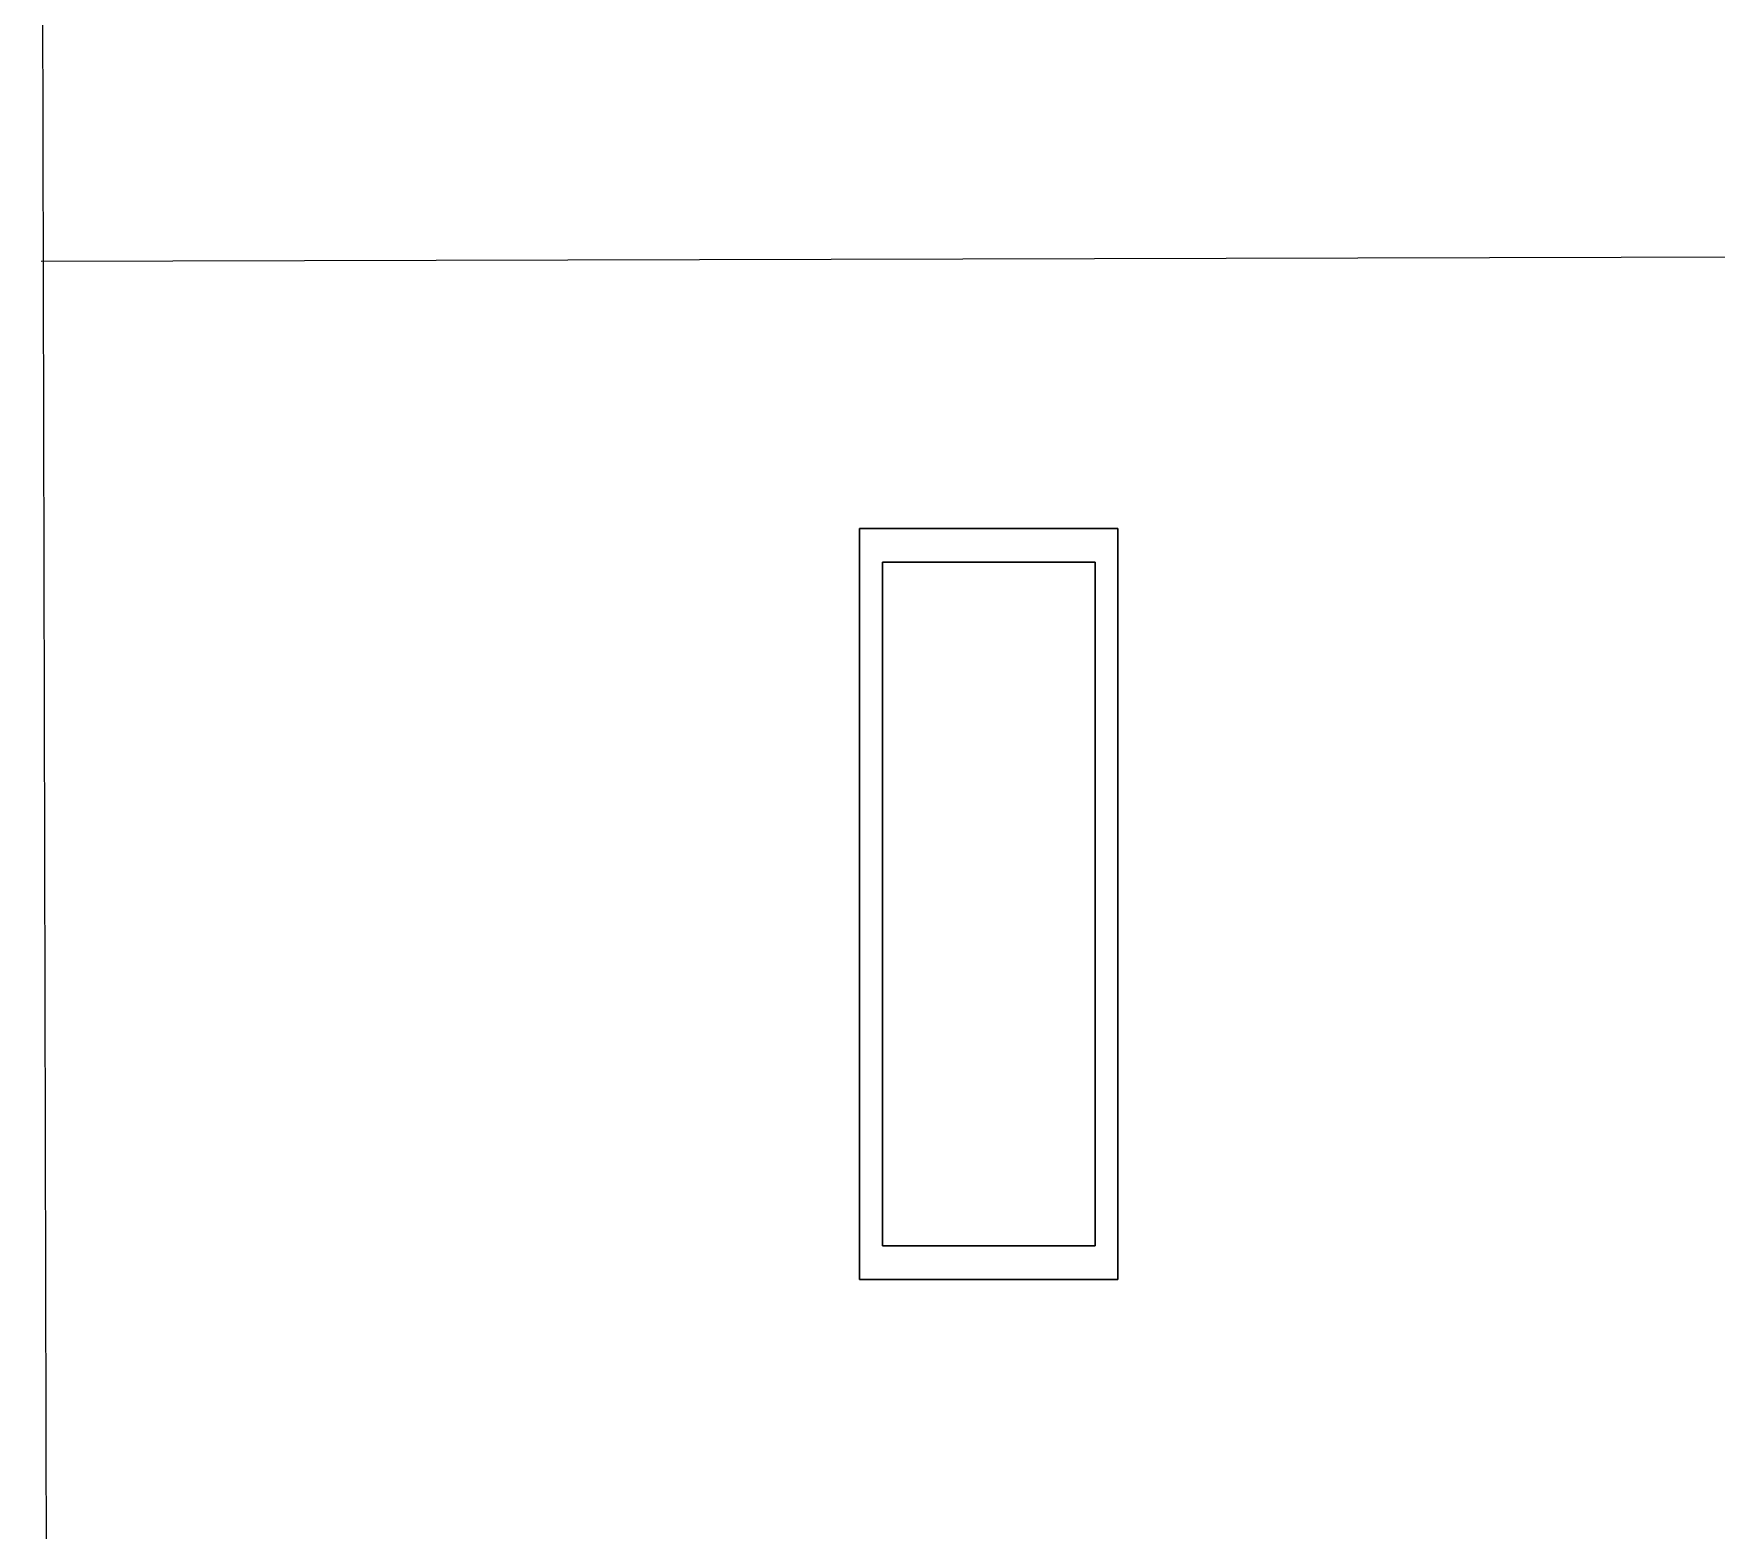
# Model space of a CAD drawing. Header units: inches. Extents: x -2 to 2474, y 1 to 287.
# Drawn here: x 162.43 to 169.48, y 166.85 to 173.12 of the extents above; entities that cross this region are included whole.
import ezdxf

# ---------------------------------------------------------------- set-up
doc = ezdxf.new("R2010")
doc.units = ezdxf.units.IN
doc.header["$MEASUREMENT"] = 0
doc.layers.add('DLX_LUM', color=7, linetype='Continuous', true_color=0xffd400)

msp = doc.modelspace()

# ---------------------------------------------------------------- linework, layer by layer
for p, q in [((162.42922, 189.84015), (162.49539, 160.38843)), ((162.46095, 172.169), (204.61099, 172.27724))]:
    msp.add_line(p, q)
at = {"layer": 'DLX_LUM'}
for points in [[(166.96988, 171.05042, 0), (165.88728, 171.05042, 0)], [(165.88728, 171.05042, 0), (165.88728, 171.05042, 0)], [(165.88728, 171.05042, 0), (166.96988, 171.05042, 0)], [(165.88728, 171.05042, 0), (165.88728, 167.9038, 0)], [(165.88728, 167.9038, 0), (165.88728, 171.05042, 0)], [(165.88728, 171.05042, 0), (165.88728, 171.05042, 0)], [(165.88728, 167.9038, 0), (165.88728, 171.05042, 0)], [(165.88728, 171.05042, 0), (166.96988, 171.05042, 0)], [(166.96988, 171.05042, 0), (165.88728, 171.05042, 0)], [(165.88728, 171.05042, 0), (165.88728, 167.9038, 0)], [(166.96988, 167.9038, 0), (166.96988, 171.05042, 0)], [(166.96988, 171.05042, 0), (166.96988, 171.05042, 0)], [(166.96988, 171.05042, 0), (166.96988, 167.9038, 0)], [(166.96988, 171.05042, 0), (166.96988, 171.05042, 0)], [(166.96988, 171.05042, 0), (166.96988, 167.9038, 0)], [(166.96988, 167.9038, 0), (166.96988, 171.05042, 0)], [(166.87376, 170.90878, 0), (165.9834, 170.90878, 0)], [(165.9834, 170.90878, 0), (165.9834, 168.04544, 0)], [(165.9834, 168.04544, 0), (165.9834, 170.90878, 0)], [(165.9834, 170.90878, 0), (166.87376, 170.90878, 0)], [(166.87376, 168.04544, 0), (166.87376, 170.90878, 0)], [(166.87376, 170.90878, 0), (166.87376, 168.04544, 0)], [(165.9834, 168.04544, 0), (166.87376, 168.04544, 0)], [(166.87376, 168.04544, 0), (165.9834, 168.04544, 0)], [(165.88728, 167.9038, 0), (165.88728, 167.9038, 0)], [(165.88728, 167.9038, 0), (166.96988, 167.9038, 0)], [(166.96988, 167.9038, 0), (165.88728, 167.9038, 0)], [(165.88728, 167.9038, 0), (165.88728, 167.9038, 0)], [(166.96988, 167.9038, 0), (165.88728, 167.9038, 0)], [(165.88728, 167.9038, 0), (166.96988, 167.9038, 0)], [(166.96988, 167.9038, 0), (166.96988, 167.9038, 0)], [(166.96988, 167.9038, 0), (166.96988, 167.9038, 0)]]:
    msp.add_polyline3d(points, dxfattribs=at)

doc.saveas('drawing.dxf')
